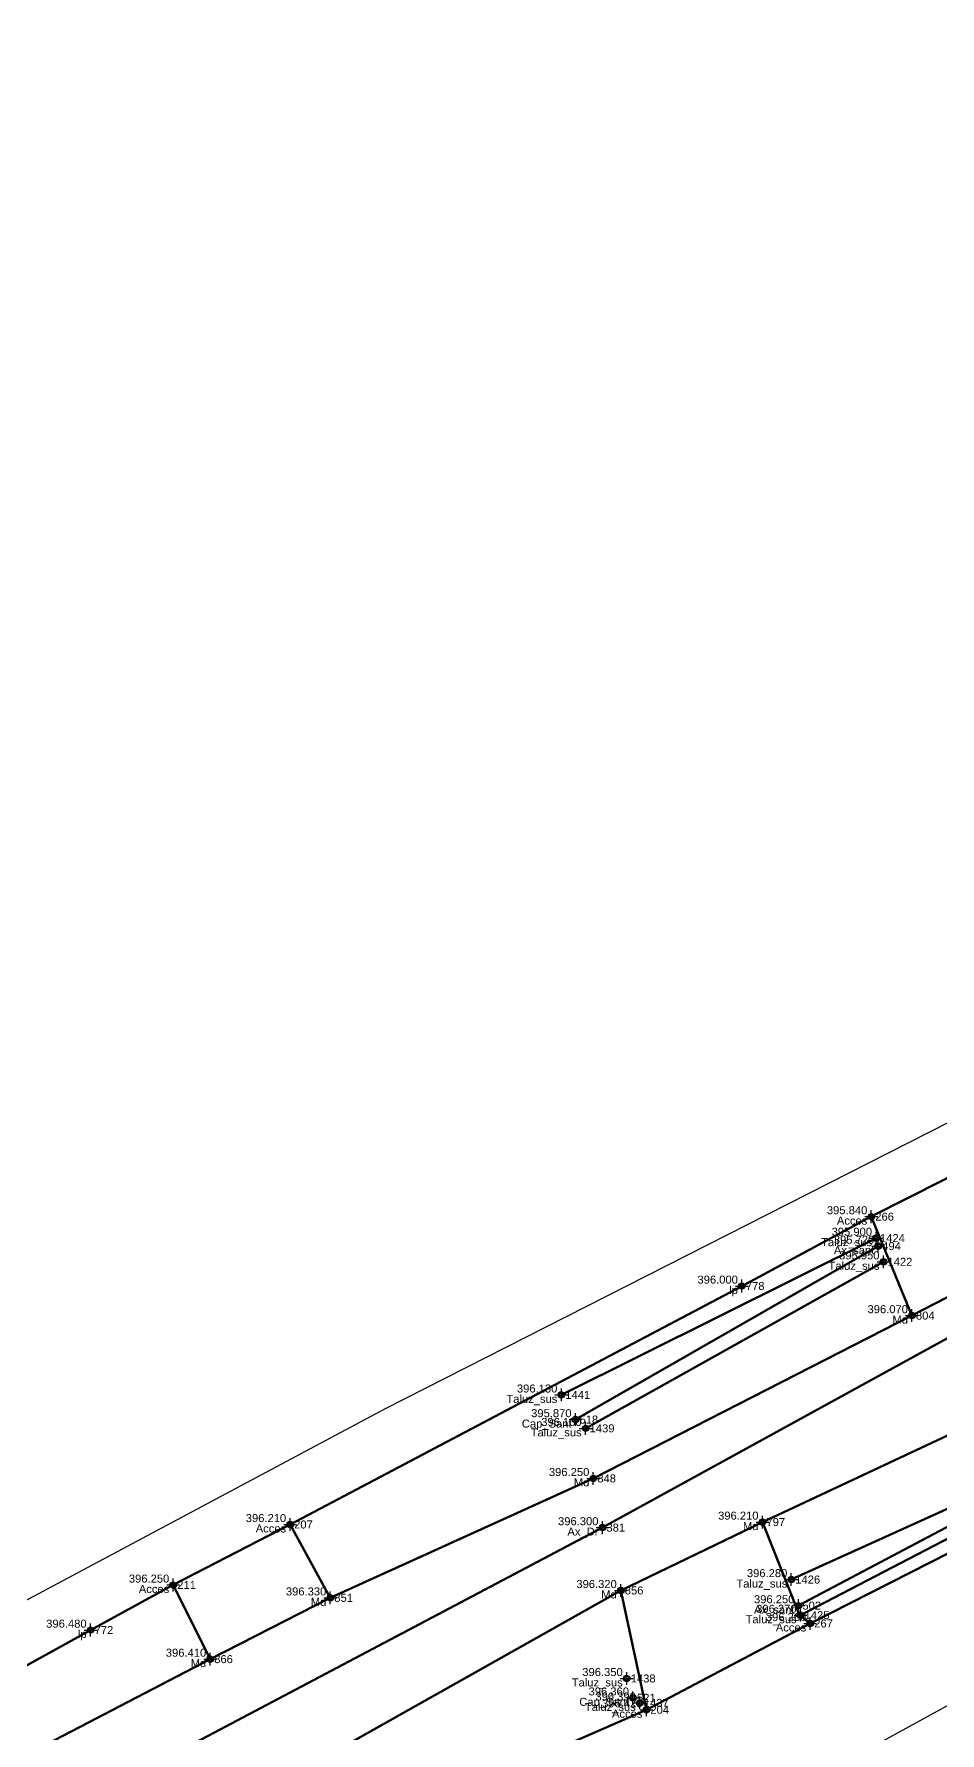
# Model space of a CAD drawing. Extents: x 396921 to 401273, y 555385 to 556691.
# Drawn here: x 400935.3 to 400963.6, y 555432.2 to 555485.3 of the extents above; entities that cross this region are included whole.
import ezdxf
from ezdxf.enums import TextEntityAlignment as Align

# ---------------------------------------------------------------- set-up
doc = ezdxf.new("R2010")
doc.units = 0
doc.header["$PDMODE"] = 34
doc.header["$PDSIZE"] = 0.2
for name, color, linetype in [('Boundary', 30, 'Continuous'), ('TOPO_CERC', 1, 'Continuous'), ('TOPO_CODE', 7, 'Continuous'), ('TOPO_ELEVATION', 7, 'Continuous'), ('TOPO_POINT_ID', 7, 'Continuous'), ('TOPO_POINTS', 7, 'Continuous'), ('TOPO_SYMBOL', 1, 'Continuous')]:
    doc.layers.add(name, color=color, linetype=linetype)
doc.layers.add('RO-LINES-LIN', color=7, linetype='Continuous', lineweight=25)
doc.styles.get("Standard").update_dxf_attribs({"font": 'arial.ttf'})

# ---------------------------------------------------------------- blocks, each defined once
blk = doc.blocks.new('PUNCTOPO')
at = {"layer": 'TOPO_CERC'}
blk.add_circle((0, 0), 0.25, dxfattribs=at)
at = {"layer": 'TOPO_SYMBOL'}
blk.add_point((0, 0), dxfattribs=at)

msp = doc.modelspace()

# ---------------------------------------------------------------- linework, layer by layer
at = {"layer": 'Boundary'}
for points in [[(400880.66, 555408.189), (400916.959, 555426.687), (400946.261, 555442.317), (400977.105, 555457.993), (401025.432, 555485.671), (401083.474, 555513.341), (401105.409, 555523.908), (401152.862, 555545.667), (401162.9, 555552.508), (401180.688, 555588.091), (401197.47, 555628.147), (401203.874, 555645.13), (401209.728, 555673.741)], [(400782.27, 555419.966), (400797.443, 555426.234), (400823.731, 555430.88), (400845.583, 555433.73), (400857.374, 555427.942), (400863.163, 555414.672), (400862.601, 555402.472), (400857.601, 555398.287), (400866.931, 555384.958), (400885.38, 555397.162), (400895.546, 555393.538), (400925.352, 555411.951), (401008.877, 555457.734), (401046.565, 555480.639), (401055.061, 555475.118), (401072.195, 555493.804), (401097.17, 555507.715), (401176.75, 555538.999), (401183.742, 555563.846), (401200.309, 555592.866), (401215.918, 555634.989), (401234.326, 555668.538)]]:
    msp.add_lwpolyline(points, dxfattribs=at)
at = {"layer": 'RO-LINES-LIN', "lineweight": 100}
for points in [[(401214.159, 555661.389, 395.68), (401208.976, 555638.929, 394.33), (401203.479, 555624.544, 393.87), (401178.708, 555569.229, 393.94), (401168.557, 555549.789, 393.88), (401164.726, 555545.703, 393.86), (401154.777, 555539.594, 393.87), (401118.275, 555524.8, 393.99), (401021.682, 555476.262, 394.87), (400953.042, 555438.594, 396.3), (400933.143, 555428.093, 396.67), (400917.402, 555420.535, 396.77), (400894.823, 555408.414, 396.69), (400875.034, 555399.312, 395.6)], [(400932.344, 555430.103, 396.56), (400940.787, 555434.485, 396.41), (400944.538, 555436.4, 396.33), (400952.756, 555440.131, 396.25), (400962.711, 555445.218, 396.07), (400967.765, 555447.829, 395.92), (400975.433, 555452.227, 395.76), (400981.324, 555455.35, 395.71), (400999.382, 555466.385, 395.46), (401006.341, 555470.663, 395.23), (401019.829, 555478.026, 394.88), (401023.165, 555479.379, 394.82), (401028.589, 555482.081, 394.72), (401080.095, 555508.961, 394.35)], [(401040.578, 555484.418, 394.49), (401035.539, 555481.942, 394.59), (401030.341, 555479.019, 394.69), (401023.442, 555474.373, 394.8), (401018.027, 555471.468, 394.98), (400996.573, 555459.644, 395.51), (400991.991, 555457.128, 395.58), (400971.849, 555445.501, 395.9), (400967.286, 555443.093, 395.97), (400958.042, 555438.767, 396.21), (400953.614, 555436.631, 396.32), (400945.067, 555431.822, 396.47), (400940.735, 555429.271, 396.58), (400922.103, 555420.452, 396.79), (400916.597, 555417.666, 396.8), (400898.717, 555405.81, 396.93), (400895.384, 555402.911, 396.97), (400890.683, 555398.99, 397.11)], [(400967.765, 555447.829, 395.92), (400965.935, 555450.584, 395.82), (400961.442, 555448.31, 395.84), (400962.711, 555445.218, 396.07)], [(400961.442, 555448.31, 395.84), (400957.398, 555446.142, 396), (400943.284, 555438.692, 396.21)], [(400951.757, 555442.74, 396.13), (400961.589, 555447.638, 395.9)], [(400961.659, 555447.389, 395.72), (400952.201, 555441.969, 395.87)], [(400952.516, 555441.695, 396.1), (400961.823, 555446.899, 395.95)], [(400958.942, 555436.971, 396.28), (400968.146, 555441.137, 396.05)], [(400959.164, 555436.156, 396.25), (400968.152, 555440.906, 395.78)], [(400968.366, 555440.609, 396.02), (400959.232, 555435.858, 396.27)], [(400959.534, 555435.599, 396.26), (400965.143, 555438.456, 396.21), (400968.971, 555440.246, 396.05)], [(400939.632, 555436.801, 396.25), (400940.787, 555434.485, 396.41), (400944.538, 555436.4, 396.33), (400943.284, 555438.692, 396.21), (400939.632, 555436.801, 396.25)], [(400953.614, 555436.631, 396.32), (400954.415, 555432.904, 396.42), (400959.534, 555435.599, 396.26), (400959.199, 555435.854, 396.254), (400958.042, 555438.767, 396.21)], [(400939.632, 555436.801, 396.25), (400937.05, 555435.394, 396.48), (400931.261, 555432.202, 396.5)], [(400946.682, 555428.725, 396.45), (400951.435, 555431.597, 396.5), (400954.415, 555432.904, 396.42)]]:
    msp.add_polyline3d(points, dxfattribs=at)

# ---------------------------------------------------------------- block references
at = {"layer": 'TOPO_POINTS'}
ref = msp.add_blockref('PUNCTOPO', (400961.442, 555448.31, 395.84), dxfattribs=dict(at, xscale=0.25, yscale=0.25, zscale=0.25))
ref.add_attrib('POINT', '266', dxfattribs={"layer": 'TOPO_POINT_ID', "height": 0.25}).set_placement((400961.567, 555448.31, 395.84), align=Align.MIDDLE_LEFT)
ref.add_attrib('ELEVATION', '395.840', dxfattribs={"layer": 'TOPO_ELEVATION', "height": 0.25}).set_placement((400961.317, 555448.31, 395.84), align=Align.BOTTOM_RIGHT)
ref.add_attrib('CODE', 'Acces', dxfattribs={"layer": 'TOPO_CODE', "height": 0.25}).set_placement((400961.317, 555448.31, 395.84), align=Align.TOP_RIGHT)
ref = msp.add_blockref('PUNCTOPO', (400961.589, 555447.638, 395.9), dxfattribs=dict(at, xscale=0.25, yscale=0.25, zscale=0.25))
ref.add_attrib('POINT', '1424', dxfattribs={"layer": 'TOPO_POINT_ID', "height": 0.25}).set_placement((400961.714, 555447.638, 395.9), align=Align.MIDDLE_LEFT)
ref.add_attrib('ELEVATION', '395.900', dxfattribs={"layer": 'TOPO_ELEVATION', "height": 0.25}).set_placement((400961.464, 555447.638, 395.9), align=Align.BOTTOM_RIGHT)
ref.add_attrib('CODE', 'Taluz_sus', dxfattribs={"layer": 'TOPO_CODE', "height": 0.25}).set_placement((400961.464, 555447.638, 395.9), align=Align.TOP_RIGHT)
ref = msp.add_blockref('PUNCTOPO', (400961.659, 555447.389, 395.72), dxfattribs=dict(at, xscale=0.25, yscale=0.25, zscale=0.25))
ref.add_attrib('POINT', '494', dxfattribs={"layer": 'TOPO_POINT_ID', "height": 0.25}).set_placement((400961.784, 555447.389, 395.72), align=Align.MIDDLE_LEFT)
ref.add_attrib('ELEVATION', '395.720', dxfattribs={"layer": 'TOPO_ELEVATION', "height": 0.25}).set_placement((400961.534, 555447.389, 395.72), align=Align.BOTTOM_RIGHT)
ref.add_attrib('CODE', 'Ax_sant', dxfattribs={"layer": 'TOPO_CODE', "height": 0.25}).set_placement((400961.534, 555447.389, 395.72), align=Align.TOP_RIGHT)
ref = msp.add_blockref('PUNCTOPO', (400961.823, 555446.899, 395.95), dxfattribs=dict(at, xscale=0.25, yscale=0.25, zscale=0.25))
ref.add_attrib('POINT', '1422', dxfattribs={"layer": 'TOPO_POINT_ID', "height": 0.25}).set_placement((400961.948, 555446.899, 395.95), align=Align.MIDDLE_LEFT)
ref.add_attrib('ELEVATION', '395.950', dxfattribs={"layer": 'TOPO_ELEVATION', "height": 0.25}).set_placement((400961.698, 555446.899, 395.95), align=Align.BOTTOM_RIGHT)
ref.add_attrib('CODE', 'Taluz_sus', dxfattribs={"layer": 'TOPO_CODE', "height": 0.25}).set_placement((400961.698, 555446.899, 395.95), align=Align.TOP_RIGHT)
ref = msp.add_blockref('PUNCTOPO', (400957.398, 555446.142, 396), dxfattribs=dict(at, xscale=0.25, yscale=0.25, zscale=0.25))
ref.add_attrib('POINT', '778', dxfattribs={"layer": 'TOPO_POINT_ID', "height": 0.25}).set_placement((400957.523, 555446.142, 396), align=Align.MIDDLE_LEFT)
ref.add_attrib('ELEVATION', '396.000', dxfattribs={"layer": 'TOPO_ELEVATION', "height": 0.25}).set_placement((400957.273, 555446.142, 396), align=Align.BOTTOM_RIGHT)
ref.add_attrib('CODE', 'lp', dxfattribs={"layer": 'TOPO_CODE', "height": 0.25}).set_placement((400957.273, 555446.142, 396), align=Align.TOP_RIGHT)
ref = msp.add_blockref('PUNCTOPO', (400962.711, 555445.218, 396.07), dxfattribs=dict(at, xscale=0.25, yscale=0.25, zscale=0.25))
ref.add_attrib('POINT', '804', dxfattribs={"layer": 'TOPO_POINT_ID', "height": 0.25}).set_placement((400962.836, 555445.218, 396.07), align=Align.MIDDLE_LEFT)
ref.add_attrib('ELEVATION', '396.070', dxfattribs={"layer": 'TOPO_ELEVATION', "height": 0.25}).set_placement((400962.586, 555445.218, 396.07), align=Align.BOTTOM_RIGHT)
ref.add_attrib('CODE', 'Md', dxfattribs={"layer": 'TOPO_CODE', "height": 0.25}).set_placement((400962.586, 555445.218, 396.07), align=Align.TOP_RIGHT)
ref = msp.add_blockref('PUNCTOPO', (400951.757, 555442.74, 396.13), dxfattribs=dict(at, xscale=0.25, yscale=0.25, zscale=0.25))
ref.add_attrib('POINT', '1441', dxfattribs={"layer": 'TOPO_POINT_ID', "height": 0.25}).set_placement((400951.882, 555442.74, 396.13), align=Align.MIDDLE_LEFT)
ref.add_attrib('ELEVATION', '396.130', dxfattribs={"layer": 'TOPO_ELEVATION', "height": 0.25}).set_placement((400951.632, 555442.74, 396.13), align=Align.BOTTOM_RIGHT)
ref.add_attrib('CODE', 'Taluz_sus', dxfattribs={"layer": 'TOPO_CODE', "height": 0.25}).set_placement((400951.632, 555442.74, 396.13), align=Align.TOP_RIGHT)
ref = msp.add_blockref('PUNCTOPO', (400952.201, 555441.969, 395.87), dxfattribs=dict(at, xscale=0.25, yscale=0.25, zscale=0.25))
ref.add_attrib('POINT', '518', dxfattribs={"layer": 'TOPO_POINT_ID', "height": 0.25}).set_placement((400952.326, 555441.969, 395.87), align=Align.MIDDLE_LEFT)
ref.add_attrib('ELEVATION', '395.870', dxfattribs={"layer": 'TOPO_ELEVATION', "height": 0.25}).set_placement((400952.076, 555441.969, 395.87), align=Align.BOTTOM_RIGHT)
ref.add_attrib('CODE', 'Cap_Sant', dxfattribs={"layer": 'TOPO_CODE', "height": 0.25}).set_placement((400952.076, 555441.969, 395.87), align=Align.TOP_RIGHT)
ref = msp.add_blockref('PUNCTOPO', (400952.516, 555441.695, 396.1), dxfattribs=dict(at, xscale=0.25, yscale=0.25, zscale=0.25))
ref.add_attrib('POINT', '1439', dxfattribs={"layer": 'TOPO_POINT_ID', "height": 0.25}).set_placement((400952.641, 555441.695, 396.1), align=Align.MIDDLE_LEFT)
ref.add_attrib('ELEVATION', '396.100', dxfattribs={"layer": 'TOPO_ELEVATION', "height": 0.25}).set_placement((400952.391, 555441.695, 396.1), align=Align.BOTTOM_RIGHT)
ref.add_attrib('CODE', 'Taluz_sus', dxfattribs={"layer": 'TOPO_CODE', "height": 0.25}).set_placement((400952.391, 555441.695, 396.1), align=Align.TOP_RIGHT)
ref = msp.add_blockref('PUNCTOPO', (400952.756, 555440.131, 396.25), dxfattribs=dict(at, xscale=0.25, yscale=0.25, zscale=0.25))
ref.add_attrib('POINT', '848', dxfattribs={"layer": 'TOPO_POINT_ID', "height": 0.25}).set_placement((400952.881, 555440.131, 396.25), align=Align.MIDDLE_LEFT)
ref.add_attrib('ELEVATION', '396.250', dxfattribs={"layer": 'TOPO_ELEVATION', "height": 0.25}).set_placement((400952.631, 555440.131, 396.25), align=Align.BOTTOM_RIGHT)
ref.add_attrib('CODE', 'Md', dxfattribs={"layer": 'TOPO_CODE', "height": 0.25}).set_placement((400952.631, 555440.131, 396.25), align=Align.TOP_RIGHT)
ref = msp.add_blockref('PUNCTOPO', (400943.284, 555438.692, 396.21), dxfattribs=dict(at, xscale=0.25, yscale=0.25, zscale=0.25))
ref.add_attrib('POINT', '207', dxfattribs={"layer": 'TOPO_POINT_ID', "height": 0.25}).set_placement((400943.409, 555438.692, 396.21), align=Align.MIDDLE_LEFT)
ref.add_attrib('ELEVATION', '396.210', dxfattribs={"layer": 'TOPO_ELEVATION', "height": 0.25}).set_placement((400943.159, 555438.692, 396.21), align=Align.BOTTOM_RIGHT)
ref.add_attrib('CODE', 'Acces', dxfattribs={"layer": 'TOPO_CODE', "height": 0.25}).set_placement((400943.159, 555438.692, 396.21), align=Align.TOP_RIGHT)
ref = msp.add_blockref('PUNCTOPO', (400953.042, 555438.594, 396.3), dxfattribs=dict(at, xscale=0.25, yscale=0.25, zscale=0.25))
ref.add_attrib('POINT', '381', dxfattribs={"layer": 'TOPO_POINT_ID', "height": 0.25}).set_placement((400953.167, 555438.594, 396.3), align=Align.MIDDLE_LEFT)
ref.add_attrib('ELEVATION', '396.300', dxfattribs={"layer": 'TOPO_ELEVATION', "height": 0.25}).set_placement((400952.917, 555438.594, 396.3), align=Align.BOTTOM_RIGHT)
ref.add_attrib('CODE', 'Ax_Dr', dxfattribs={"layer": 'TOPO_CODE', "height": 0.25}).set_placement((400952.917, 555438.594, 396.3), align=Align.TOP_RIGHT)
ref = msp.add_blockref('PUNCTOPO', (400958.042, 555438.767, 396.21), dxfattribs=dict(at, xscale=0.25, yscale=0.25, zscale=0.25))
ref.add_attrib('POINT', '797', dxfattribs={"layer": 'TOPO_POINT_ID', "height": 0.25}).set_placement((400958.167, 555438.767, 396.21), align=Align.MIDDLE_LEFT)
ref.add_attrib('ELEVATION', '396.210', dxfattribs={"layer": 'TOPO_ELEVATION', "height": 0.25}).set_placement((400957.917, 555438.767, 396.21), align=Align.BOTTOM_RIGHT)
ref.add_attrib('CODE', 'Md', dxfattribs={"layer": 'TOPO_CODE', "height": 0.25}).set_placement((400957.917, 555438.767, 396.21), align=Align.TOP_RIGHT)
ref = msp.add_blockref('PUNCTOPO', (400939.632, 555436.801, 396.25), dxfattribs=dict(at, xscale=0.25, yscale=0.25, zscale=0.25))
ref.add_attrib('POINT', '211', dxfattribs={"layer": 'TOPO_POINT_ID', "height": 0.25}).set_placement((400939.757, 555436.801, 396.25), align=Align.MIDDLE_LEFT)
ref.add_attrib('ELEVATION', '396.250', dxfattribs={"layer": 'TOPO_ELEVATION', "height": 0.25}).set_placement((400939.507, 555436.801, 396.25), align=Align.BOTTOM_RIGHT)
ref.add_attrib('CODE', 'Acces', dxfattribs={"layer": 'TOPO_CODE', "height": 0.25}).set_placement((400939.507, 555436.801, 396.25), align=Align.TOP_RIGHT)
ref = msp.add_blockref('PUNCTOPO', (400958.942, 555436.971, 396.28), dxfattribs=dict(at, xscale=0.25, yscale=0.25, zscale=0.25))
ref.add_attrib('POINT', '1426', dxfattribs={"layer": 'TOPO_POINT_ID', "height": 0.25}).set_placement((400959.067, 555436.971, 396.28), align=Align.MIDDLE_LEFT)
ref.add_attrib('ELEVATION', '396.280', dxfattribs={"layer": 'TOPO_ELEVATION', "height": 0.25}).set_placement((400958.817, 555436.971, 396.28), align=Align.BOTTOM_RIGHT)
ref.add_attrib('CODE', 'Taluz_sus', dxfattribs={"layer": 'TOPO_CODE', "height": 0.25}).set_placement((400958.817, 555436.971, 396.28), align=Align.TOP_RIGHT)
ref = msp.add_blockref('PUNCTOPO', (400944.538, 555436.4, 396.33), dxfattribs=dict(at, xscale=0.25, yscale=0.25, zscale=0.25))
ref.add_attrib('POINT', '851', dxfattribs={"layer": 'TOPO_POINT_ID', "height": 0.25}).set_placement((400944.663, 555436.4, 396.33), align=Align.MIDDLE_LEFT)
ref.add_attrib('ELEVATION', '396.330', dxfattribs={"layer": 'TOPO_ELEVATION', "height": 0.25}).set_placement((400944.413, 555436.4, 396.33), align=Align.BOTTOM_RIGHT)
ref.add_attrib('CODE', 'Md', dxfattribs={"layer": 'TOPO_CODE', "height": 0.25}).set_placement((400944.413, 555436.4, 396.33), align=Align.TOP_RIGHT)
ref = msp.add_blockref('PUNCTOPO', (400953.614, 555436.631, 396.32), dxfattribs=dict(at, xscale=0.25, yscale=0.25, zscale=0.25))
ref.add_attrib('POINT', '856', dxfattribs={"layer": 'TOPO_POINT_ID', "height": 0.25}).set_placement((400953.739, 555436.631, 396.32), align=Align.MIDDLE_LEFT)
ref.add_attrib('ELEVATION', '396.320', dxfattribs={"layer": 'TOPO_ELEVATION', "height": 0.25}).set_placement((400953.489, 555436.631, 396.32), align=Align.BOTTOM_RIGHT)
ref.add_attrib('CODE', 'Md', dxfattribs={"layer": 'TOPO_CODE', "height": 0.25}).set_placement((400953.489, 555436.631, 396.32), align=Align.TOP_RIGHT)
ref = msp.add_blockref('PUNCTOPO', (400959.164, 555436.156, 396.25), dxfattribs=dict(at, xscale=0.25, yscale=0.25, zscale=0.25))
ref.add_attrib('POINT', '502', dxfattribs={"layer": 'TOPO_POINT_ID', "height": 0.25}).set_placement((400959.289, 555436.156, 396.25), align=Align.MIDDLE_LEFT)
ref.add_attrib('ELEVATION', '396.250', dxfattribs={"layer": 'TOPO_ELEVATION', "height": 0.25}).set_placement((400959.039, 555436.156, 396.25), align=Align.BOTTOM_RIGHT)
ref.add_attrib('CODE', 'Ax_sant', dxfattribs={"layer": 'TOPO_CODE', "height": 0.25}).set_placement((400959.039, 555436.156, 396.25), align=Align.TOP_RIGHT)
ref = msp.add_blockref('PUNCTOPO', (400959.232, 555435.858, 396.27), dxfattribs=dict(at, xscale=0.25, yscale=0.25, zscale=0.25))
ref.add_attrib('POINT', '1425', dxfattribs={"layer": 'TOPO_POINT_ID', "height": 0.25}).set_placement((400959.357, 555435.858, 396.27), align=Align.MIDDLE_LEFT)
ref.add_attrib('ELEVATION', '396.270', dxfattribs={"layer": 'TOPO_ELEVATION', "height": 0.25}).set_placement((400959.107, 555435.858, 396.27), align=Align.BOTTOM_RIGHT)
ref.add_attrib('CODE', 'Taluz_sus', dxfattribs={"layer": 'TOPO_CODE', "height": 0.25}).set_placement((400959.107, 555435.858, 396.27), align=Align.TOP_RIGHT)
ref = msp.add_blockref('PUNCTOPO', (400937.05, 555435.394, 396.48), dxfattribs=dict(at, xscale=0.25, yscale=0.25, zscale=0.25))
ref.add_attrib('POINT', '772', dxfattribs={"layer": 'TOPO_POINT_ID', "height": 0.25}).set_placement((400937.175, 555435.394, 396.48), align=Align.MIDDLE_LEFT)
ref.add_attrib('ELEVATION', '396.480', dxfattribs={"layer": 'TOPO_ELEVATION', "height": 0.25}).set_placement((400936.925, 555435.394, 396.48), align=Align.BOTTOM_RIGHT)
ref.add_attrib('CODE', 'lp', dxfattribs={"layer": 'TOPO_CODE', "height": 0.25}).set_placement((400936.925, 555435.394, 396.48), align=Align.TOP_RIGHT)
ref = msp.add_blockref('PUNCTOPO', (400959.534, 555435.599, 396.26), dxfattribs=dict(at, xscale=0.25, yscale=0.25, zscale=0.25))
ref.add_attrib('POINT', '267', dxfattribs={"layer": 'TOPO_POINT_ID', "height": 0.25}).set_placement((400959.659, 555435.599, 396.26), align=Align.MIDDLE_LEFT)
ref.add_attrib('ELEVATION', '396.260', dxfattribs={"layer": 'TOPO_ELEVATION', "height": 0.25}).set_placement((400959.409, 555435.599, 396.26), align=Align.BOTTOM_RIGHT)
ref.add_attrib('CODE', 'Acces', dxfattribs={"layer": 'TOPO_CODE', "height": 0.25}).set_placement((400959.409, 555435.599, 396.26), align=Align.TOP_RIGHT)
ref = msp.add_blockref('PUNCTOPO', (400940.787, 555434.485, 396.41), dxfattribs=dict(at, xscale=0.25, yscale=0.25, zscale=0.25))
ref.add_attrib('POINT', '866', dxfattribs={"layer": 'TOPO_POINT_ID', "height": 0.25}).set_placement((400940.912, 555434.485, 396.41), align=Align.MIDDLE_LEFT)
ref.add_attrib('ELEVATION', '396.410', dxfattribs={"layer": 'TOPO_ELEVATION', "height": 0.25}).set_placement((400940.662, 555434.485, 396.41), align=Align.BOTTOM_RIGHT)
ref.add_attrib('CODE', 'Md', dxfattribs={"layer": 'TOPO_CODE', "height": 0.25}).set_placement((400940.662, 555434.485, 396.41), align=Align.TOP_RIGHT)
ref = msp.add_blockref('PUNCTOPO', (400953.8, 555433.881, 396.35), dxfattribs=dict(at, xscale=0.25, yscale=0.25, zscale=0.25))
ref.add_attrib('POINT', '1438', dxfattribs={"layer": 'TOPO_POINT_ID', "height": 0.25}).set_placement((400953.925, 555433.881, 396.35), align=Align.MIDDLE_LEFT)
ref.add_attrib('ELEVATION', '396.350', dxfattribs={"layer": 'TOPO_ELEVATION', "height": 0.25}).set_placement((400953.675, 555433.881, 396.35), align=Align.BOTTOM_RIGHT)
ref.add_attrib('CODE', 'Taluz_sus', dxfattribs={"layer": 'TOPO_CODE', "height": 0.25}).set_placement((400953.675, 555433.881, 396.35), align=Align.TOP_RIGHT)
ref = msp.add_blockref('PUNCTOPO', (400953.996, 555433.276, 396.36), dxfattribs=dict(at, xscale=0.25, yscale=0.25, zscale=0.25))
ref.add_attrib('POINT', '521', dxfattribs={"layer": 'TOPO_POINT_ID', "height": 0.25}).set_placement((400954.121, 555433.276, 396.36), align=Align.MIDDLE_LEFT)
ref.add_attrib('ELEVATION', '396.360', dxfattribs={"layer": 'TOPO_ELEVATION', "height": 0.25}).set_placement((400953.871, 555433.276, 396.36), align=Align.BOTTOM_RIGHT)
ref.add_attrib('CODE', 'Cap_Sant', dxfattribs={"layer": 'TOPO_CODE', "height": 0.25}).set_placement((400953.871, 555433.276, 396.36), align=Align.TOP_RIGHT)
ref = msp.add_blockref('PUNCTOPO', (400954.209, 555433.117, 396.39), dxfattribs=dict(at, xscale=0.25, yscale=0.25, zscale=0.25))
ref.add_attrib('POINT', '1437', dxfattribs={"layer": 'TOPO_POINT_ID', "height": 0.25}).set_placement((400954.334, 555433.117, 396.39), align=Align.MIDDLE_LEFT)
ref.add_attrib('ELEVATION', '396.390', dxfattribs={"layer": 'TOPO_ELEVATION', "height": 0.25}).set_placement((400954.084, 555433.117, 396.39), align=Align.BOTTOM_RIGHT)
ref.add_attrib('CODE', 'Taluz_sus', dxfattribs={"layer": 'TOPO_CODE', "height": 0.25}).set_placement((400954.084, 555433.117, 396.39), align=Align.TOP_RIGHT)
ref = msp.add_blockref('PUNCTOPO', (400954.415, 555432.904, 396.42), dxfattribs=dict(at, xscale=0.25, yscale=0.25, zscale=0.25))
ref.add_attrib('POINT', '204', dxfattribs={"layer": 'TOPO_POINT_ID', "height": 0.25}).set_placement((400954.54, 555432.904, 396.42), align=Align.MIDDLE_LEFT)
ref.add_attrib('ELEVATION', '396.420', dxfattribs={"layer": 'TOPO_ELEVATION', "height": 0.25}).set_placement((400954.29, 555432.904, 396.42), align=Align.BOTTOM_RIGHT)
ref.add_attrib('CODE', 'Acces', dxfattribs={"layer": 'TOPO_CODE', "height": 0.25}).set_placement((400954.29, 555432.904, 396.42), align=Align.TOP_RIGHT)

doc.saveas('drawing.dxf')
